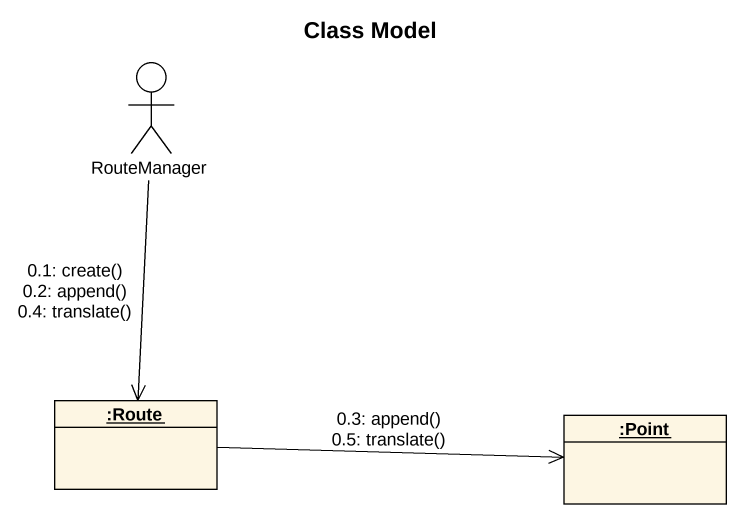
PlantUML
@startuml
title Class Model
allowmixing
hide circle
hide empty members
actor RouteManager
object ":Route" as Route
object ":Point" as Point
RouteManager --> Route : 0.1: create()\n0.2: append()\n0.4: translate()
Route -right-> Point : 0.3: append()\n0.5: translate()
@enduml
